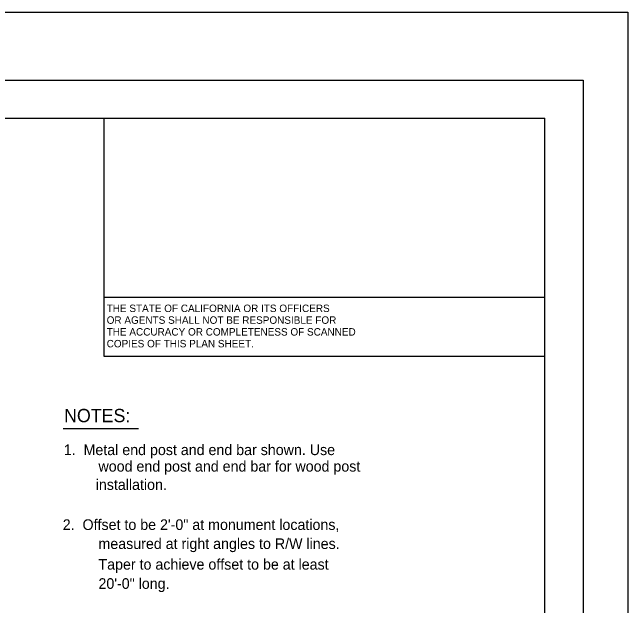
# Model space of a CAD drawing. Extents: x -894 to 866, y -476 to 714.
# Drawn here: x 461.1 to 866, y 322.9 to 713.6 of the extents above; entities that cross this region are included whole.
import ezdxf

# ---------------------------------------------------------------- set-up
doc = ezdxf.new("R2010")
doc.units = 0
doc.layers.add('10 Sheet Format', color=7, linetype='Continuous')
doc.layers.add('57 Undefined', color=7, linetype='Continuous')

msp = doc.modelspace()

# ---------------------------------------------------------------- linework, layer by layer
at = {"layer": '10 Sheet Format'}
for p, q in [((836.58, 668.95), (836.58, 668.95)), ((-813.45, 643.96), (811.55, 643.96)), ((521.56, 525.89), (521.56, 643.96)), ((811.55, -406.04), (811.55, 643.96)), ((811.55, 525.89), (521.56, 525.89)), ((521.56, 487.06), (521.56, 525.89)), ((811.55, 487.06), (521.56, 487.06))]:
    msp.add_line(p, q, dxfattribs=at)
for points in [[(-894.04, 713.56), (865.96, 713.56), (865.96, -476.44), (-894.04, -476.44)], [(-863.43, 668.96), (836.57, 668.96), (836.57, -431.04), (-863.43, -431.04)], [(-863.43, 668.96), (836.57, 668.96), (836.57, -431.04), (-863.43, -431.04)]]:
    msp.add_lwpolyline(points, close=True, dxfattribs=at)
at = {"layer": '57 Undefined'}
msp.add_line((494.48, 439.66), (544.08, 439.66), dxfattribs=at)

# ---------------------------------------------------------------- texts
at = {"layer": '10 Sheet Format'}
for s, p in [('THE STATE OF CALIFORNIA OR ITS OFFICERS', (523.17, 516.25)), ('OR AGENTS SHALL NOT BE RESPONSIBLE FOR', (523.17, 508.5)), ('THE ACCURACY OR COMPLETENESS OF SCANNED', (523.17, 500.75)), ('COPIES OF THIS PLAN SHEET.', (523.17, 493))]:
    msp.add_text(s, height=4.9, dxfattribs=at).set_placement(p)
at = {"layer": '57 Undefined'}
for s, height, p in [('NOTES:', 8.75, (495.16, 443.74)), ('1.  Metal end post and end bar shown. Use ', 7, (494.95, 422.07)), ('wood end post and end bar for wood post', 7, (517.78, 411.2)), ('installation.', 7, (515.96, 399.15)), ('2.  Offset to be 2\'-0" at monument locations,', 7, (494.28, 372.79)), ('measured at right angles to R/W lines.', 7, (517.78, 360.26)), ('Taper to achieve offset to be at least', 7, (517.78, 346.67)), ('20\'-0" long.', 7, (517.78, 334.02))]:
    msp.add_text(s, height=height, dxfattribs=at).set_placement(p)

doc.saveas('drawing.dxf')
